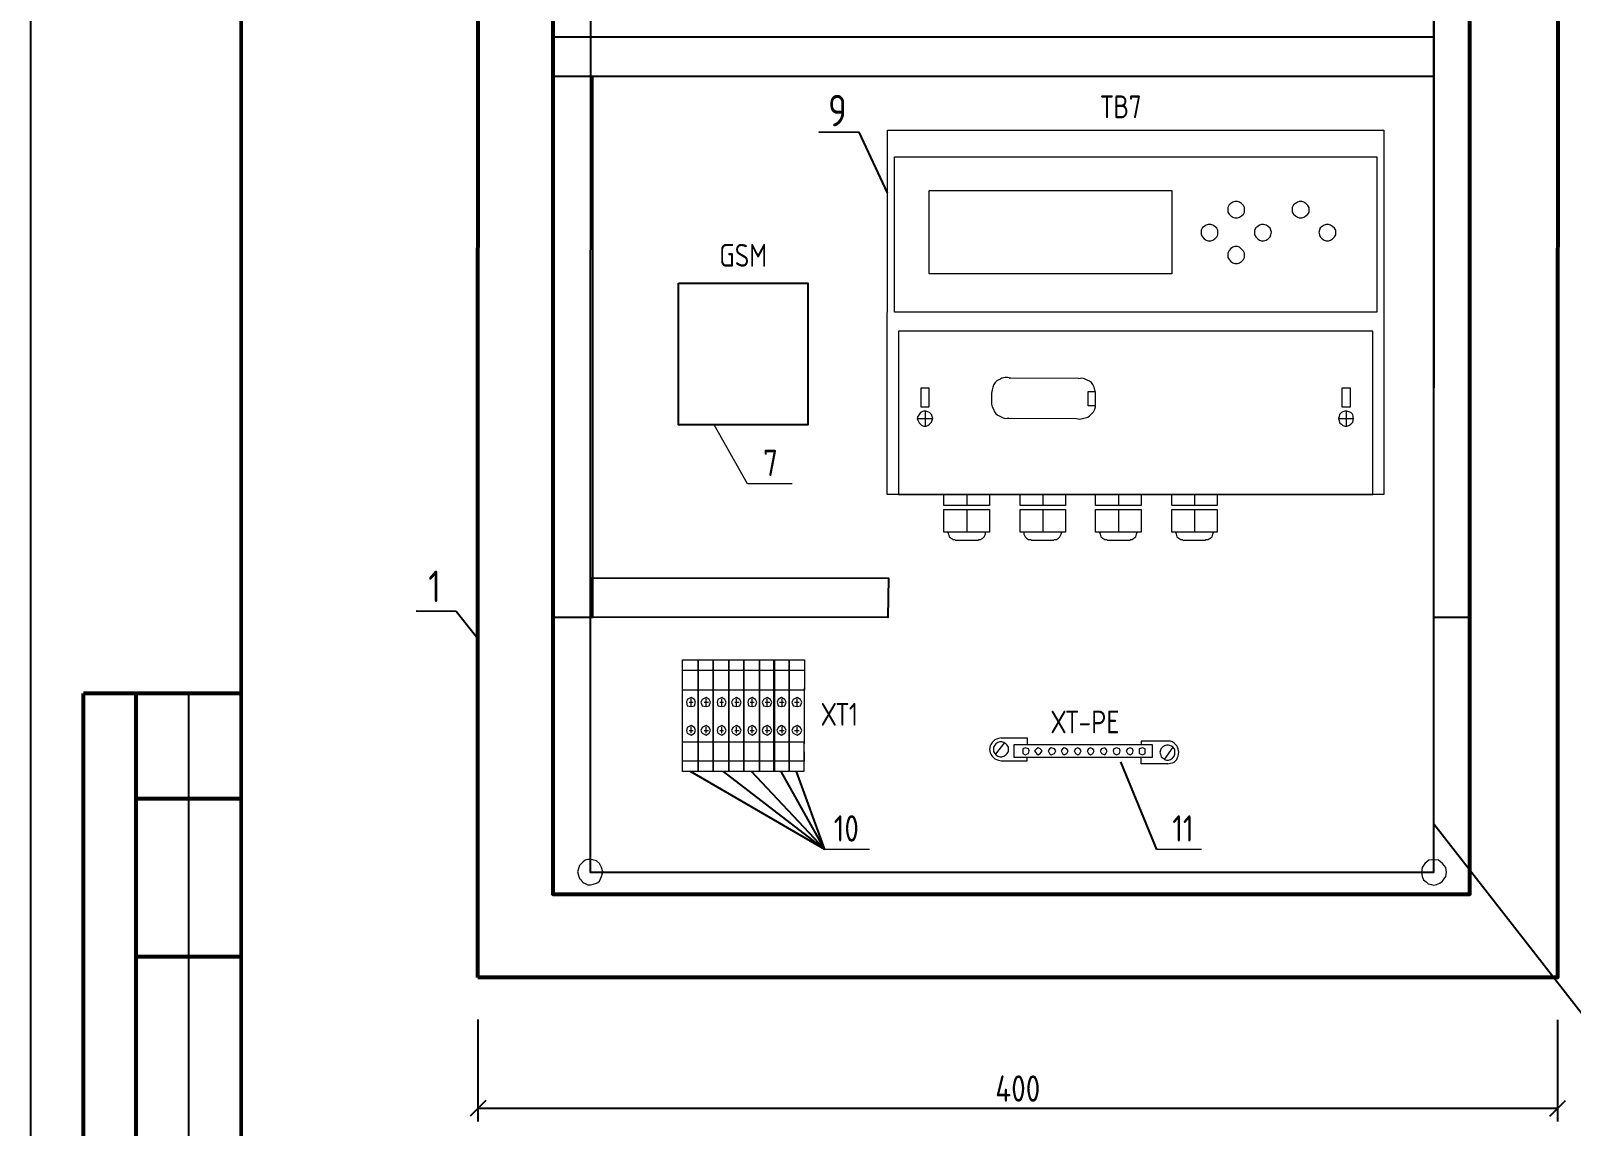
# Model space of a CAD drawing. Header units: millimetres. Extents: x -24312 to 142424, y -11214 to -5274.
# Drawn here: x 129012 to 131939, y -8936 to -6854 of the extents above; entities that cross this region are included whole.
import ezdxf
from ezdxf.enums import TextEntityAlignment as Align

# ---------------------------------------------------------------- set-up
doc = ezdxf.new("R2010")
doc.units = ezdxf.units.MM
doc.linetypes.add('K5LT_BASIC', pattern=[0])
doc.linetypes.add('K5LT_THIN', pattern=[0])
doc.layers.get('0').update_dxf_attribs({"color": 250})
doc.styles.add('ГОСТ 2.304', font='')
doc.styles.add('ГостА', font='', dxfattribs={"height": 50})
doc.styles.add('РАЗМЕР', font='simplex.shx', dxfattribs={"width": 0.8, "height": 45})
doc.styles.get('ГОСТ 2.304').set_extended_font_data('GOST 2.304 type A')
doc.styles.get('ГостА').set_extended_font_data('GOST type A')
doc.dimstyles.new('1х20', dxfattribs={"dimscale": 20, "dimtxt": 45, "dimasz": 1.5, "dimexe": 1.25, "dimexo": 0.625, "dimtad": 1, "dimdec": 0, "dimrnd": 5, "dimtxsty": 'РАЗМЕР', "dimblk": 'OBLIQUE', "dimcen": 1.5, "dimclrd": 256, "dimclre": 256, "dimclrt": 256, "dimadec": 0, "dimazin": 0, "dimtfac": 1, "dimtdec": 0, "dimtmove": 0, "dimatfit": 3, "dimfxl": 1.25, "dimlwd": -1, "dimarcsym": 0})

# ---------------------------------------------------------------- blocks, each defined once
blk = doc.blocks.new('_Oblique')
at = {"color": 0, "linetype": 'ByBlock', "lineweight": -2}
blk.add_line((-0.5, -0.5), (0.5, 0.5), dxfattribs=at)
blk = doc.blocks.new('*D233')
at = {"lineweight": -2, "ltscale": 0.3, "transparency": 16777216}
for p, q in [((129861.8, -8733.2), (129861.8, -8926.8)), ((131913.4, -8733.4), (131913.4, -8926.8))]:
    blk.add_line(p, q, dxfattribs=at)
at = {"ltscale": 0.3, "transparency": 16777216}
blk.add_line((129861.8, -8901.8), (131913.4, -8901.8), dxfattribs=at)
at = {"layer": 'Defpoints', "color": 0, "ltscale": 0.3, "transparency": 16777216}
for p in [(129861.8, -8720.7), (131913.4, -8720.9), (131913.4, -8901.8)]:
    blk.add_point(p, dxfattribs=at)
at = {"ltscale": 0.3, "transparency": 16777216, "xscale": 30, "yscale": 30, "zscale": 30, "rotation": 180}
blk.add_blockref('_Oblique', (129861.8, -8901.8), dxfattribs=at)
at = {"ltscale": 0.3, "transparency": 16777216, "xscale": 30, "yscale": 30, "zscale": 30}
blk.add_blockref('_Oblique', (131913.4, -8901.8), dxfattribs=at)
at = {"ltscale": 0.3, "transparency": 16777216, "insert": (130887.6, -8864.3), "char_height": 50, "attachment_point": 5, "style": 'ГостА'}
blk.add_mtext('400', dxfattribs=at)

msp = doc.modelspace()

# ---------------------------------------------------------------- linework, layer by layer
at = {"linetype": 'Continuous', "ltscale": 0.7}
for p, q in [((130509.734, -7046.621), (130586.167, -7047.046)), ((130639.832, -7162.56), (130586.167, -7047.046)), ((129744.195, -7956.524), (129820.628, -7956.95)), ((129861.872, -8009.922), (129820.753, -7957.734))]:
    msp.add_line(p, q, dxfattribs=at)
at = {"lineweight": 15}
for p, q in [((130374.158, -7715.19), (130310.606, -7603.072)), ((130458.899, -7715.19), (130374.158, -7715.19)), ((130605.589, -8409.797), (130520.849, -8409.797)), ((131236.438, -8409.797), (131151.697, -8409.797))]:
    msp.add_line(p, q, dxfattribs=at)
at = {"linetype": 'K5LT_THIN'}
msp.add_line((129012.232, -9413.68), (129012.232, -8113.68), dxfattribs=at)
msp.add_line((129012.232, -9413.68), (129012.232, -8113.68), dxfattribs=at)
at = {"linetype": 'K5LT_BASIC', "lineweight": 53}
for p, q in [((129112.232, -9413.68), (129112.232, -8113.68)), ((129412.232, -8113.68), (129112.232, -8113.68)), ((129212.232, -9413.68), (129212.232, -8113.68)), ((129412.232, -8313.68), (129212.232, -8313.68)), ((129412.232, -8613.68), (129212.232, -8613.68))]:
    msp.add_line(p, q, dxfattribs=at)
msp.add_line((129312.232, -9413.68), (129312.232, -8113.68))
for points in [[(129012.232, -5275.166), (137411.151, -5275.166), (137411.151, -11213.68), (129012.232, -11213.68)], [(131678.201, -7968.959), (131679.729, -6226.505), (131746.754, -6226.572), (131745.226, -7969.026)], [(131679.136, -6866.472), (130003.673, -6866.463), (130003.673, -6940.813), (131679.136, -6940.821)], [(130002.771, -7969.026), (130004.3, -6940.813), (130079.449, -6940.813), (130079.449, -7969.093)], [(130242.993, -7334.099), (130488.843, -7334.099), (130488.843, -7603.072), (130242.993, -7603.072)], [(130077.905, -7893.696), (130641.998, -7894.191), (130640.997, -7969.339), (130077.839, -7968.845)]]:
    msp.add_lwpolyline(points, close=True)
at = {"lineweight": 50}
msp.add_lwpolyline([(129412.232, -5375.166), (137311.151, -5375.166), (137311.151, -11113.68), (129412.232, -11113.68)], close=True, dxfattribs=at)
at = {"linetype": 'K5LT_BASIC', "lineweight": 53}
for points in [[(129861.8, -8653.013), (129862.114, -5879.17), (131913.744, -5879.402), (131913.43, -8653.245), (129861.8, -8653.013)], [(130004.312, -6044.899), (130004.034, -8494.736), (131746.498, -8494.933), (131746.775, -6045.096), (130004.312, -6044.899)]]:
    msp.add_lwpolyline(points, dxfattribs=at)
at = {"ltscale": 10}
for points in [[(130075.511, -6088.436), (130075.209, -8453.045), (131678.235, -8453.245), (131678.529, -6088.652), (130075.511, -6088.447)], [(132061.475, -8852.704), (131678.246, -8361.925)]]:
    msp.add_lwpolyline(points, dxfattribs=at)
at = {"lineweight": 18}
for points in [[(131746.683, -6858.823), (131746.681, -6877.373)], [(131746.68, -6886.03), (131746.678, -6904.58)], [(131746.677, -6914.473), (131746.675, -6931.786)], [(131746.673, -6941.68), (131746.671, -6960.23)], [(131746.67, -6968.886), (131746.668, -6987.436)], [(131746.664, -7024.536), (131746.662, -7041.85)], [(131746.667, -6996.093), (131746.665, -7014.643)], [(130639.767, -7735.494), (130639.845, -7042.961), (131583.422, -7043.068), (131583.344, -7735.601), (130639.767, -7735.494)], [(131746.661, -7051.743), (131746.659, -7070.293)], [(131746.658, -7078.95), (131746.656, -7097.5)], [(130653.409, -7389.229), (130653.443, -7093.666), (131569.813, -7093.77), (131569.779, -7389.333), (130653.409, -7389.229)], [(131746.655, -7106.156), (131746.653, -7124.706)], [(131746.652, -7134.6), (131746.65, -7151.913)], [(130718.961, -7316.273), (130718.979, -7157.98), (131180.256, -7158.032), (131180.238, -7316.326), (130718.961, -7316.273)], [(131746.649, -7160.57), (131746.646, -7180.356)], [(131318.758, -7193.911), (131318.759, -7190.201), (131316.286, -7186.491), (131312.576, -7182.781), (131308.866, -7180.307), (131305.157, -7179.07), (131300.21, -7179.069), (131296.5, -7180.305), (131292.789, -7182.778), (131289.079, -7185.251), (131286.605, -7190.198), (131286.605, -7193.908), (131286.604, -7198.854), (131289.077, -7202.565), (131292.787, -7206.275), (131296.497, -7208.749), (131300.206, -7209.986), (131305.153, -7209.986), (131308.863, -7208.75), (131312.573, -7206.277), (131316.284, -7202.568), (131318.758, -7198.858), (131318.758, -7193.911)], [(131441.188, -7193.925), (131441.189, -7190.215), (131438.716, -7186.505), (131435.006, -7182.794), (131431.296, -7180.321), (131427.587, -7179.084), (131422.64, -7179.083), (131418.93, -7180.319), (131415.219, -7182.792), (131411.509, -7185.265), (131409.035, -7190.211), (131409.035, -7193.921), (131409.034, -7198.868), (131411.507, -7202.578), (131415.217, -7206.289), (131418.927, -7208.763), (131422.636, -7210), (131427.583, -7210), (131431.293, -7208.764), (131435.003, -7206.291), (131438.714, -7202.582), (131441.188, -7198.872), (131441.188, -7193.925)], [(131746.645, -7189.013), (131746.643, -7207.563)], [(131268.05, -7237.189), (131268.05, -7233.479), (131265.577, -7229.769), (131261.868, -7226.058), (131258.158, -7223.584), (131254.448, -7222.347), (131249.502, -7222.347), (131245.792, -7223.583), (131242.081, -7226.056), (131238.371, -7228.529), (131235.897, -7233.475), (131235.897, -7237.185), (131235.896, -7242.132), (131238.369, -7245.842), (131242.079, -7249.553), (131245.788, -7252.026), (131249.498, -7253.263), (131254.445, -7253.264), (131258.155, -7252.028), (131261.865, -7249.555), (131265.576, -7245.845), (131268.049, -7242.136), (131268.05, -7237.189)], [(131369.457, -7237.2), (131368.22, -7233.49), (131366.984, -7229.78), (131363.275, -7226.07), (131359.565, -7223.596), (131354.618, -7222.359), (131350.908, -7222.358), (131347.198, -7223.594), (131343.488, -7226.067), (131339.778, -7228.54), (131337.304, -7233.487), (131337.303, -7237.197), (131337.303, -7242.143), (131339.776, -7245.854), (131343.485, -7249.564), (131347.195, -7252.038), (131350.905, -7253.275), (131354.615, -7253.275), (131359.562, -7252.039), (131363.272, -7249.566), (131366.982, -7245.857), (131368.219, -7242.147), (131369.457, -7237.2)], [(131491.887, -7237.214), (131491.887, -7233.504), (131489.414, -7229.794), (131485.705, -7226.084), (131481.995, -7223.61), (131478.285, -7222.373), (131473.338, -7222.372), (131469.628, -7223.608), (131465.918, -7226.081), (131462.208, -7228.554), (131460.97, -7233.501), (131459.733, -7237.211), (131460.969, -7242.157), (131462.206, -7245.868), (131465.915, -7249.578), (131469.625, -7252.052), (131473.335, -7253.289), (131478.281, -7253.289), (131481.992, -7252.053), (131485.702, -7249.58), (131489.412, -7245.871), (131491.886, -7242.161), (131491.887, -7237.214)], [(131746.642, -7216.22), (131746.64, -7234.77)], [(131746.639, -7243.426), (131746.637, -7261.976)], [(131318.748, -7280.478), (131318.749, -7276.768), (131316.276, -7273.058), (131312.566, -7269.347), (131308.857, -7265.637), (131305.147, -7264.4), (131300.2, -7264.399), (131296.49, -7265.635), (131292.78, -7268.108), (131289.069, -7271.818), (131286.595, -7276.764), (131286.595, -7280.474), (131286.595, -7285.421), (131289.067, -7289.131), (131292.777, -7292.842), (131296.487, -7295.315), (131300.197, -7296.553), (131305.143, -7296.553), (131308.853, -7295.317), (131312.564, -7292.844), (131316.274, -7289.134), (131318.748, -7285.425), (131318.748, -7280.478)], [(131746.636, -7270.633), (131746.634, -7289.183)], [(131746.633, -7299.076), (131746.631, -7316.39)], [(131746.63, -7326.283), (131746.628, -7344.833)], [(131746.627, -7353.49), (131746.625, -7372.04)], [(131746.624, -7380.696), (131746.622, -7399.246)], [(130660.825, -7425.093), (130660.79, -7735.497), (131562.32, -7735.599), (131562.355, -7425.196), (130660.825, -7425.093)], [(131746.621, -7409.14), (131746.619, -7426.453)], [(131746.614, -7463.553), (131746.612, -7482.103)], [(131746.617, -7436.346), (131746.615, -7454.896)], [(131746.611, -7490.76), (131746.609, -7509.31)], [(130874.596, -7514.251), (130868.413, -7513.014), (130863.466, -7513.013), (130857.282, -7514.249), (130853.572, -7516.722), (130848.625, -7519.195), (130844.915, -7522.905), (130842.441, -7526.614), (130839.967, -7531.561), (130838.73, -7536.507), (130837.492, -7542.691)], [(130871.504, -7513.633), (131003.209, -7514.266)], [(131035.359, -7547.66), (131035.359, -7541.476), (131034.123, -7536.529), (131032.887, -7531.583), (131030.414, -7526.636), (131027.941, -7522.925), (131024.232, -7520.452), (131019.285, -7517.978), (131014.339, -7515.504), (131009.392, -7514.267), (131003.209, -7515.503)], [(131746.608, -7517.966), (131746.606, -7536.516)], [(130704.092, -7569.788), (130704.097, -7532.688), (130718.937, -7532.69), (130718.932, -7569.79), (130704.092, -7569.788)], [(130837.492, -7542.691), (130837.491, -7557.531)], [(131021.4, -7566.926), (131021.403, -7539.719), (131035.007, -7539.721), (131035.004, -7566.928), (131021.4, -7566.926)], [(131504.216, -7569.879), (131504.22, -7532.779), (131519.06, -7532.781), (131519.056, -7569.881), (131504.216, -7569.879)], [(131746.605, -7546.41), (131746.603, -7563.723)], [(130726.35, -7590.814), (130725.114, -7587.104), (130723.877, -7583.394), (130720.168, -7579.684), (130716.458, -7578.446), (130712.748, -7577.209), (130709.038, -7577.209), (130705.328, -7578.445), (130702.855, -7579.682), (130700.381, -7583.391), (130697.907, -7587.101), (130696.67, -7590.811), (130697.906, -7594.521), (130700.379, -7599.468), (130702.852, -7601.942), (130705.325, -7604.415), (130709.035, -7605.652), (130712.745, -7605.653), (130716.455, -7604.416), (130720.165, -7601.944), (130723.876, -7598.234), (130725.113, -7594.524), (130726.35, -7590.814)], [(130711.512, -7575.973), (130711.508, -7605.653)], [(130837.491, -7557.531), (130837.49, -7563.714), (130838.726, -7568.661), (130841.199, -7573.608), (130843.672, -7578.555), (130846.145, -7582.265), (130849.854, -7584.739), (130854.801, -7587.212), (130859.747, -7589.686), (130864.694, -7590.924), (130870.877, -7589.688)], [(130999.49, -7590.939), (131005.674, -7592.176), (131010.62, -7590.94), (131015.567, -7589.704), (131020.514, -7588.468), (131024.224, -7585.995), (131027.935, -7582.285), (131031.645, -7578.576), (131034.119, -7573.629), (131035.356, -7568.683), (131035.357, -7562.5)], [(131525.237, -7590.905), (131525.237, -7587.195), (131524.001, -7583.485), (131520.291, -7579.774), (131516.581, -7578.537), (131512.871, -7577.3), (131509.161, -7577.3), (131505.451, -7578.536), (131502.978, -7579.772), (131499.267, -7583.482), (131498.03, -7587.192), (131496.793, -7590.901), (131498.03, -7594.612), (131499.266, -7599.558), (131502.975, -7602.032), (131505.448, -7604.506), (131509.158, -7605.743), (131512.868, -7605.743), (131516.578, -7604.507), (131520.289, -7602.034), (131523.999, -7598.325), (131525.236, -7594.615), (131525.237, -7590.905)], [(131511.635, -7576.063), (131511.632, -7605.743)], [(131746.602, -7573.616), (131746.6, -7592.166)], [(130696.67, -7590.811), (130726.35, -7590.814)], [(130867.785, -7590.306), (130999.49, -7590.939)], [(131496.793, -7590.901), (131526.473, -7590.905)], [(131746.599, -7600.823), (131746.597, -7619.373)], [(131746.596, -7628.03), (131746.594, -7646.58)], [(131746.593, -7655.236), (131746.591, -7673.786)], [(131746.589, -7683.68), (131746.587, -7702.23)], [(130747.355, -7756.53), (130747.357, -7735.507), (130833.924, -7735.516), (130833.921, -7756.54), (130747.355, -7756.53)], [(130790.64, -7735.511), (130790.638, -7756.535)], [(130892.045, -7756.546), (130892.047, -7735.523), (130978.614, -7735.533), (130978.611, -7756.556), (130892.045, -7756.546)], [(130935.33, -7735.528), (130935.328, -7756.551)], [(131035.498, -7756.563), (131035.5, -7735.539), (131122.067, -7735.549), (131122.065, -7756.572), (131035.498, -7756.563)], [(131078.784, -7735.544), (131078.781, -7756.567)], [(131180.188, -7756.579), (131180.19, -7735.556), (131266.757, -7735.565), (131266.755, -7756.589), (131180.188, -7756.579)], [(131223.474, -7735.56), (131223.471, -7756.584)], [(130747.349, -7807.233), (130747.354, -7763.95), (130833.92, -7763.96), (130833.915, -7807.243), (130747.349, -7807.233)], [(130790.637, -7763.955), (130790.632, -7807.238)], [(130892.039, -7807.25), (130892.044, -7763.966), (130978.61, -7763.976), (130978.605, -7807.259), (130892.039, -7807.25)], [(130935.327, -7763.971), (130935.322, -7807.255)], [(131035.492, -7807.266), (131035.497, -7763.983), (131122.064, -7763.992), (131122.059, -7807.276), (131035.492, -7807.266)], [(131078.78, -7763.987), (131078.775, -7807.271)], [(131180.182, -7807.282), (131180.187, -7763.999), (131266.754, -7764.009), (131266.749, -7807.292), (131180.182, -7807.282)], [(131223.47, -7764.004), (131223.465, -7807.287)], [(130754.769, -7807.234), (130756.005, -7810.944), (130757.241, -7815.891), (130760.951, -7818.365), (130764.661, -7820.839), (130768.371, -7820.839)], [(130812.891, -7820.844), (130816.601, -7820.844), (130821.548, -7818.372), (130824.021, -7815.899), (130826.495, -7810.952), (130826.495, -7807.242)], [(130899.459, -7807.25), (130899.458, -7810.96), (130901.931, -7815.907), (130904.404, -7818.381), (130908.114, -7820.855), (130913.061, -7820.855)], [(130956.344, -7820.86), (130961.291, -7820.861), (130965.001, -7818.388), (130967.474, -7815.915), (130969.948, -7810.968), (130971.185, -7807.259)], [(131042.912, -7807.267), (131044.148, -7810.977), (131045.384, -7815.924), (131049.094, -7818.397), (131052.804, -7820.871), (131057.751, -7820.872)], [(131101.034, -7820.877), (131104.744, -7820.877), (131108.454, -7818.404), (131112.164, -7815.931), (131113.402, -7810.985), (131114.639, -7807.275)], [(131187.602, -7807.283), (131188.838, -7810.993), (131190.074, -7815.94), (131193.784, -7818.414), (131197.494, -7820.888), (131201.204, -7820.888)], [(131244.487, -7820.893), (131249.434, -7820.893), (131253.144, -7818.421), (131256.854, -7815.948), (131258.092, -7811.001), (131259.329, -7807.291)], [(130768.37, -7822.076), (130812.89, -7822.081)], [(130913.06, -7822.092), (130956.344, -7822.097)], [(131057.75, -7822.108), (131101.034, -7822.113)], [(131201.204, -7822.125), (131244.487, -7822.13)], [(130250.797, -8262.113), (130250.822, -8049.407), (130280.502, -8049.41), (130280.477, -8262.117), (130250.797, -8262.113)], [(130250.815, -8107.53), (130250.819, -8069.193), (130280.499, -8069.197), (130280.495, -8107.533), (130250.815, -8107.53)], [(130280.477, -8262.117), (130280.502, -8049.41), (130308.945, -8049.413), (130308.921, -8262.12), (130280.477, -8262.117)], [(130280.495, -8107.533), (130280.499, -8069.197), (130308.943, -8069.2), (130308.938, -8107.537), (130280.495, -8107.533)], [(130308.921, -8262.113), (130308.945, -8049.407), (130338.625, -8049.41), (130338.601, -8262.117), (130308.921, -8262.113)], [(130308.938, -8107.53), (130308.943, -8069.193), (130338.623, -8069.197), (130338.618, -8107.533), (130308.938, -8107.53)], [(130338.601, -8262.117), (130338.625, -8049.41), (130367.068, -8049.413), (130367.044, -8262.12), (130338.601, -8262.117)], [(130338.618, -8107.533), (130338.623, -8069.197), (130367.066, -8069.2), (130367.062, -8107.537), (130338.618, -8107.533)], [(130367.044, -8262.12), (130367.068, -8049.413), (130396.748, -8049.417), (130396.724, -8262.123), (130367.044, -8262.12)], [(130367.062, -8107.537), (130367.066, -8069.2), (130396.746, -8069.203), (130396.742, -8107.54), (130367.062, -8107.537)], [(130396.724, -8262.123), (130396.748, -8049.417), (130425.192, -8049.42), (130425.167, -8262.127), (130396.724, -8262.123)], [(130396.742, -8107.54), (130396.746, -8069.203), (130425.189, -8069.207), (130425.185, -8107.543), (130396.742, -8107.54)], [(130423.931, -8262.126), (130423.955, -8049.42), (130452.398, -8049.423), (130452.374, -8262.13), (130423.931, -8262.126)], [(130425.185, -8107.543), (130425.189, -8069.207), (130452.396, -8069.21), (130452.392, -8107.546), (130425.185, -8107.543)], [(130453.611, -8262.13), (130453.635, -8049.423), (130482.078, -8049.426), (130480.817, -8262.133), (130453.611, -8262.13)], [(130453.628, -8107.546), (130453.633, -8069.21), (130482.076, -8069.213), (130482.072, -8107.55), (130453.628, -8107.546)], [(130275.546, -8129.793), (130273.073, -8124.846), (130266.89, -8121.135), (130259.47, -8124.844), (130258.232, -8129.791), (130259.468, -8137.211), (130266.888, -8138.449), (130273.072, -8137.213), (130275.546, -8129.793)], [(130263.179, -8129.792), (130270.599, -8129.792)], [(130266.888, -8137.212), (130266.89, -8123.609)], [(130303.989, -8129.796), (130301.516, -8124.849), (130295.333, -8121.138), (130287.913, -8124.848), (130285.439, -8129.794), (130287.912, -8137.214), (130295.331, -8138.452), (130301.515, -8137.216), (130303.989, -8129.796)], [(130291.622, -8129.795), (130300.279, -8129.796)], [(130295.332, -8137.215), (130295.333, -8123.612)], [(130333.669, -8129.793), (130331.196, -8124.846), (130325.013, -8121.135), (130317.593, -8124.844), (130316.356, -8129.791), (130317.592, -8137.211), (130325.011, -8138.449), (130331.195, -8137.213), (130333.669, -8129.793)], [(130321.302, -8129.792), (130328.722, -8129.792)], [(130325.012, -8137.212), (130325.013, -8123.609)], [(130362.112, -8129.796), (130359.64, -8124.849), (130353.457, -8121.138), (130346.036, -8124.848), (130343.562, -8129.794), (130346.035, -8137.214), (130353.455, -8138.452), (130359.638, -8137.216), (130362.112, -8129.796)], [(130349.746, -8129.795), (130358.402, -8129.796)], [(130353.455, -8137.215), (130353.456, -8123.612)], [(130391.792, -8129.799), (130389.32, -8124.853), (130383.137, -8121.142), (130375.716, -8124.851), (130374.479, -8129.798), (130375.715, -8137.218), (130383.135, -8138.455), (130389.318, -8137.219), (130391.792, -8129.799)], [(130379.426, -8129.798), (130386.846, -8129.799)], [(130383.135, -8137.219), (130383.136, -8123.615)], [(130420.236, -8129.803), (130417.763, -8124.856), (130411.58, -8121.145), (130404.16, -8124.854), (130401.686, -8129.801), (130404.158, -8137.221), (130411.578, -8138.458), (130417.762, -8137.222), (130420.236, -8129.803)], [(130407.869, -8129.801), (130416.526, -8129.802)], [(130411.578, -8137.222), (130411.58, -8123.618)], [(130447.442, -8129.806), (130444.97, -8124.859), (130438.787, -8121.148), (130432.603, -8124.857), (130430.129, -8129.804), (130432.602, -8137.224), (130438.785, -8138.461), (130444.968, -8137.226), (130447.442, -8129.806)], [(130435.076, -8129.804), (130443.732, -8129.805)], [(130440.022, -8137.225), (130440.023, -8123.622)], [(130477.122, -8129.809), (130474.65, -8124.862), (130468.467, -8121.151), (130461.046, -8124.861), (130458.572, -8129.807), (130461.045, -8137.227), (130468.465, -8138.465), (130474.648, -8137.229), (130477.122, -8129.809)], [(130463.519, -8129.808), (130472.176, -8129.809)], [(130468.465, -8137.228), (130468.466, -8123.625)], [(130275.54, -8184.206), (130273.067, -8178.023), (130266.884, -8174.312), (130259.464, -8178.021), (130258.226, -8184.204), (130259.462, -8189.151), (130266.882, -8192.862), (130273.066, -8189.153), (130275.54, -8184.206)], [(130263.173, -8184.205), (130270.593, -8184.206)], [(130266.882, -8189.152), (130266.884, -8176.785)], [(130303.983, -8184.209), (130301.51, -8178.026), (130295.327, -8174.315), (130287.907, -8178.024), (130285.433, -8184.207), (130287.906, -8189.154), (130295.325, -8192.865), (130301.509, -8189.156), (130303.983, -8184.209)], [(130291.616, -8184.208), (130300.273, -8184.209)], [(130295.326, -8189.155), (130295.327, -8176.788)], [(130333.663, -8184.206), (130331.19, -8178.023), (130325.007, -8174.312), (130317.587, -8178.021), (130316.35, -8184.204), (130317.586, -8189.151), (130325.005, -8192.862), (130331.189, -8189.153), (130333.663, -8184.206)], [(130321.296, -8184.205), (130328.716, -8184.206)], [(130325.006, -8189.152), (130325.007, -8176.785)], [(130362.106, -8184.209), (130359.634, -8178.026), (130353.451, -8174.315), (130346.03, -8178.024), (130343.556, -8184.207), (130346.029, -8189.154), (130353.449, -8192.865), (130359.632, -8189.156), (130362.106, -8184.209)], [(130349.74, -8184.208), (130358.396, -8184.209)], [(130353.449, -8189.155), (130353.45, -8176.788)], [(130391.786, -8184.213), (130389.314, -8178.029), (130383.131, -8174.319), (130375.71, -8178.028), (130374.473, -8184.211), (130375.709, -8189.158), (130383.129, -8192.869), (130389.312, -8189.159), (130391.786, -8184.213)], [(130379.42, -8184.211), (130386.84, -8184.212)], [(130383.129, -8189.159), (130383.13, -8176.792)], [(130420.23, -8184.216), (130417.757, -8178.032), (130411.574, -8174.322), (130404.154, -8178.031), (130401.68, -8184.214), (130404.152, -8189.161), (130411.572, -8192.872), (130417.756, -8189.162), (130420.23, -8184.216)], [(130407.863, -8184.215), (130416.52, -8184.216)], [(130411.572, -8189.162), (130411.574, -8176.795)], [(130447.436, -8184.219), (130444.964, -8178.036), (130438.781, -8174.325), (130432.597, -8178.034), (130430.123, -8184.217), (130432.596, -8189.164), (130438.779, -8192.875), (130444.962, -8189.166), (130447.436, -8184.219)], [(130435.07, -8184.218), (130443.726, -8184.219)], [(130440.016, -8189.165), (130440.017, -8176.798)], [(130477.116, -8184.222), (130474.644, -8178.039), (130468.461, -8174.328), (130461.04, -8178.037), (130458.566, -8184.22), (130461.039, -8189.167), (130468.459, -8192.878), (130474.642, -8189.169), (130477.116, -8184.222)], [(130463.513, -8184.221), (130472.17, -8184.222)], [(130468.459, -8189.168), (130468.46, -8176.801)], [(130250.8, -8242.327), (130250.804, -8205.227), (130280.484, -8205.23), (130280.48, -8242.33), (130250.8, -8242.327)], [(130280.48, -8242.33), (130280.484, -8205.23), (130308.927, -8205.233), (130308.923, -8242.333), (130280.48, -8242.33)], [(130308.923, -8242.327), (130308.927, -8205.227), (130338.607, -8205.23), (130338.603, -8242.33), (130308.923, -8242.327)], [(130338.603, -8242.33), (130338.607, -8205.23), (130367.051, -8205.233), (130367.046, -8242.333), (130338.603, -8242.33)], [(130367.046, -8242.333), (130367.051, -8205.233), (130396.731, -8205.237), (130396.726, -8242.337), (130367.046, -8242.333)], [(130396.726, -8242.337), (130396.731, -8205.237), (130425.174, -8205.24), (130425.17, -8242.34), (130396.726, -8242.337)], [(130425.17, -8242.34), (130425.174, -8205.24), (130452.381, -8205.243), (130452.376, -8242.343), (130425.17, -8242.34)], [(130453.613, -8242.343), (130453.617, -8205.243), (130480.824, -8205.246), (130482.056, -8242.346), (130453.613, -8242.343)], [(130856.131, -8198.032), (130851.184, -8199.268), (130847.474, -8200.505), (130843.764, -8201.741), (130841.29, -8204.214), (130838.817, -8206.687), (130836.343, -8210.397), (130835.106, -8212.87), (130833.869, -8220.29), (130835.105, -8226.473), (130836.341, -8228.947), (130838.814, -8232.657), (130841.287, -8235.131), (130843.76, -8237.604), (130847.47, -8238.841), (130851.18, -8240.078), (130856.126, -8241.316)], [(130869.732, -8220.294), (130869.733, -8215.347), (130867.26, -8211.637), (130864.787, -8209.163), (130861.077, -8206.689), (130857.367, -8205.452), (130853.657, -8205.452), (130849.947, -8206.688), (130846.237, -8209.161), (130843.763, -8211.634), (130841.289, -8215.344), (130841.289, -8220.291), (130841.288, -8224.001), (130843.761, -8227.711), (130846.234, -8230.184), (130849.944, -8232.658), (130853.654, -8233.895), (130857.364, -8233.896), (130861.074, -8232.659), (130864.784, -8230.187), (130867.258, -8227.714), (130869.732, -8224.004), (130869.732, -8220.294)], [(130862.314, -8206.69), (130844.998, -8228.948)], [(130856.131, -8198.032), (130905.598, -8198.038)], [(130880.86, -8235.135), (130880.863, -8210.402), (131143.036, -8210.431), (131143.034, -8235.165), (130880.86, -8235.135)], [(130909.305, -8222.772), (130908.069, -8219.061), (130901.886, -8216.587), (130896.939, -8219.06), (130896.938, -8222.77), (130896.938, -8227.717), (130901.884, -8230.191), (130908.068, -8227.718), (130909.305, -8222.772)], [(130905.598, -8198.038), (130905.596, -8210.405)], [(130934.038, -8222.774), (130930.329, -8219.064), (130926.619, -8216.59), (130922.909, -8219.063), (130919.198, -8222.773), (130922.908, -8227.72), (130926.618, -8230.194), (130930.328, -8227.721), (130934.038, -8222.774)], [(130960.008, -8222.777), (130957.535, -8219.067), (130951.352, -8216.593), (130947.642, -8219.066), (130945.168, -8222.776), (130947.641, -8227.723), (130951.351, -8230.196), (130957.534, -8227.724), (130960.008, -8222.777)], [(130983.505, -8222.78), (130981.032, -8219.07), (130976.086, -8216.596), (130972.375, -8219.069), (130969.902, -8222.778), (130972.374, -8227.725), (130976.084, -8230.199), (130981.031, -8227.726), (130983.505, -8222.78)], [(131008.238, -8222.783), (131005.765, -8219.073), (131002.056, -8216.599), (130997.109, -8219.072), (130994.635, -8222.781), (130997.108, -8227.728), (131002.054, -8230.202), (131005.764, -8227.729), (131008.238, -8222.783)], [(131032.972, -8222.786), (131030.499, -8219.075), (131025.552, -8216.601), (131021.842, -8219.074), (131019.368, -8222.784), (131021.841, -8227.731), (131025.551, -8230.205), (131030.498, -8227.732), (131032.972, -8222.786)], [(131057.705, -8222.788), (131055.232, -8219.078), (131052.759, -8216.605), (131046.575, -8219.077), (131044.102, -8222.787), (131046.574, -8227.734), (131052.758, -8230.208), (131055.231, -8227.735), (131057.705, -8222.788)], [(131082.438, -8222.791), (131081.202, -8219.081), (131075.019, -8216.607), (131070.072, -8219.08), (131068.835, -8222.79), (131070.071, -8227.736), (131075.018, -8230.21), (131081.201, -8227.738), (131082.438, -8222.791)], [(131107.172, -8222.794), (131105.935, -8219.084), (131100.989, -8216.61), (131096.042, -8219.083), (131093.568, -8222.792), (131096.041, -8227.739), (131100.988, -8230.213), (131105.934, -8227.741), (131107.172, -8222.794)], [(131129.432, -8222.797), (131129.432, -8219.087), (131124.486, -8216.613), (131118.302, -8219.085), (131118.302, -8222.795), (131118.301, -8227.742), (131124.484, -8230.216), (131129.431, -8227.743), (131129.432, -8222.797)], [(131122.014, -8204.246), (131122.013, -8210.429)], [(131172.717, -8204.251), (131122.014, -8204.246)], [(131186.318, -8225.276), (131186.319, -8221.566), (131185.082, -8217.856), (131181.373, -8214.146), (131177.663, -8212.909), (131173.953, -8211.672), (131170.243, -8211.671), (131166.533, -8212.907), (131164.059, -8214.144), (131160.349, -8217.853), (131159.112, -8221.563), (131157.875, -8225.273), (131159.111, -8228.983), (131160.347, -8233.93), (131164.057, -8236.404), (131166.53, -8238.877), (131170.24, -8240.114), (131173.95, -8240.115), (131177.66, -8238.879), (131181.37, -8236.406), (131185.081, -8232.696), (131186.318, -8228.986), (131186.318, -8225.276)], [(131166.53, -8238.877), (131182.609, -8215.383)], [(131172.712, -8247.535), (131177.659, -8246.299), (131181.369, -8245.062), (131185.079, -8243.826), (131187.553, -8241.353), (131190.027, -8238.88), (131191.264, -8235.17), (131192.501, -8232.697), (131193.738, -8225.277), (131192.502, -8219.094), (131191.266, -8215.384), (131190.03, -8212.91), (131187.556, -8210.436), (131185.083, -8207.963), (131181.374, -8205.489), (131177.664, -8204.252), (131172.717, -8204.251)], [(130856.126, -8241.316), (130905.593, -8241.321)], [(130905.593, -8241.321), (130905.594, -8235.138)], [(131122.009, -8247.529), (131122.01, -8235.162)], [(131172.712, -8247.535), (131122.009, -8247.529)], [(130099.262, -8452.7), (130096.79, -8444.043), (130093.081, -8436.623), (130086.898, -8431.675), (130081.952, -8430.438), (130077.005, -8429.201), (130070.822, -8429.2), (130065.875, -8430.436), (130060.928, -8434.146), (130057.217, -8437.855), (130054.744, -8440.328), (130053.507, -8444.038), (130051.032, -8452.694), (130053.505, -8461.351), (130054.741, -8465.062), (130057.214, -8467.535), (130060.923, -8472.482), (130065.87, -8474.956), (130070.816, -8477.43), (130075.763, -8477.431), (130080.71, -8476.194), (130086.893, -8473.722), (130089.367, -8472.485), (130093.077, -8470.013), (130096.788, -8461.356), (130099.262, -8452.7)], [(131701.982, -8452.881), (131700.747, -8444.225), (131694.564, -8436.804), (131687.145, -8430.62), (131678.488, -8429.382), (131668.595, -8430.618), (131661.174, -8436.8), (131656.227, -8444.219), (131654.989, -8452.876), (131656.225, -8461.533), (131658.697, -8467.716), (131663.644, -8471.427), (131667.353, -8475.137), (131673.536, -8476.375), (131678.483, -8477.612), (131683.43, -8476.376), (131689.613, -8473.903), (131694.56, -8470.194), (131700.745, -8461.538), (131701.982, -8452.881)]]:
    msp.add_lwpolyline(points, dxfattribs=at)
for points in [[(131151.697, -8409.797), (131083.236, -8243.376)], [(130520.849, -8409.797), (130265.637, -8262.115)], [(130520.849, -8409.797), (130328.291, -8262.116)], [(130520.849, -8409.797), (130381.884, -8262.122)], [(130520.849, -8409.797), (130438.152, -8262.128)], [(130520.849, -8409.797), (130467.214, -8262.131)]]:
    msp.add_lwpolyline(points)

# ---------------------------------------------------------------- texts
at = {"style": 'ГОСТ 2.304'}
for s, p in [('9', (130545.053, -7006.175)), ('1', (129779.514, -7909.987))]:
    msp.add_text(s, height=60, dxfattribs=at).set_placement(p, align=Align.MIDDLE_CENTER)
at = {"lineweight": 18, "style": 'ГОСТ 2.304'}
for s, p in [('ТВ7', (131044.728, -7020.528)), ('GSM', (130320.341, -7302.668)), ('ХТ1', (130515.057, -8174.77)), ('ХТ-РЕ', (130951.643, -8189.298))]:
    msp.add_text(s, height=43.2, dxfattribs=at).set_placement(p)
at = {"style": 'ГОСТ 2.304'}
for s, p in [('7', (130403.748, -7700.421)), ('10', (130538.013, -8395.028)), ('11', (131181.287, -8395.028))]:
    msp.add_text(s, height=50, dxfattribs=at).set_placement(p)

# ---------------------------------------------------------------- dimensions: what is measured, and where the dimension line sits
at = {"ltscale": 0.3}
dim = msp.add_linear_dim(base=(131913.43, -8901.759), p1=(129861.8, -8720.712), p2=(131913.43, -8720.944), text='400', dimstyle='1х20', override={"dimtxt": 50, "dimtxsty": 'ГостА'}, dxfattribs=at)
dim.commit()
dim.dimension.update_dxf_attribs({"geometry": '*D233', "text_midpoint": (130887.615, -8901.759), "dimtype": 160})

doc.saveas('drawing.dxf')
